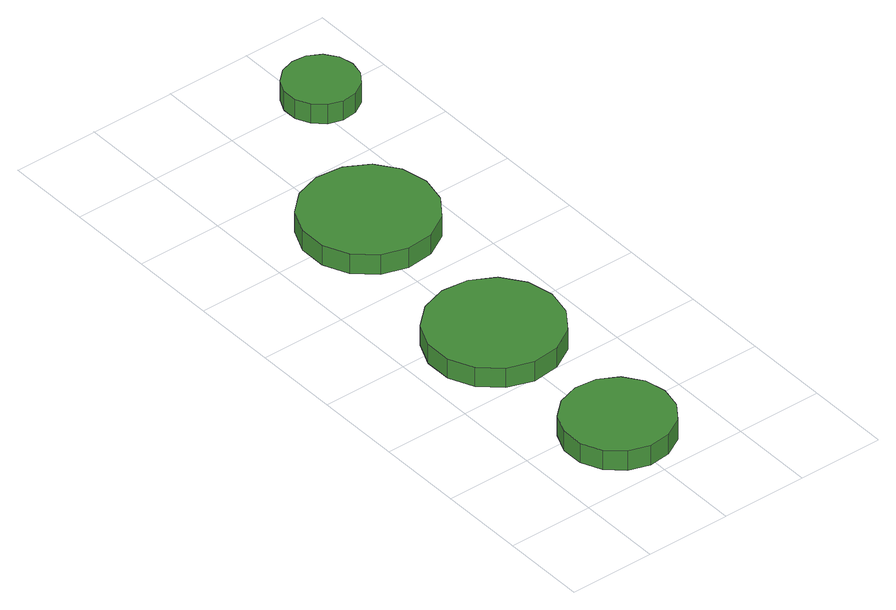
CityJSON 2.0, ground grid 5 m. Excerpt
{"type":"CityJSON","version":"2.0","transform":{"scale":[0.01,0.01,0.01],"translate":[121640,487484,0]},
"CityObjects":{
"tree1":{"type":"SolitaryVegetationObject","attributes":{"function":"something"},"geometry":[{"type":"MultiSurface","lod":"1","boundaries":[[[0,1,2,3,4,5,6,7,8,9,10,11,12,13,14]],[[15,16,17,18,19,20,21,22,23,24,25,26,27,28,29]],[[0,29,28,1]],[[1,28,27,2]],[[2,27,26,3]],[[3,26,25,4]],[[4,25,24,5]],[[5,24,23,6]],[[6,23,22,7]],[[7,22,21,8]],[[8,21,20,9]],[[9,20,19,10]],[[10,19,18,11]],[[11,18,17,12]],[[12,17,16,13]],[[13,16,15,14]],[[14,15,29,0]]]}]},
"tree2":{"type":"SolitaryVegetationObject","attributes":{"function":"something"},"geometry":[{"type":"MultiSurface","lod":"1","boundaries":[[[30,31,32,33,34,35,36,37,38,39,40,41,42,43,44]],[[45,46,47,48,49,50,51,52,53,54,55,56,57,58,59]],[[30,59,58,31]],[[31,58,57,32]],[[32,57,56,33]],[[33,56,55,34]],[[34,55,54,35]],[[35,54,53,36]],[[36,53,52,37]],[[37,52,51,38]],[[38,51,50,39]],[[39,50,49,40]],[[40,49,48,41]],[[41,48,47,42]],[[42,47,46,43]],[[43,46,45,44]],[[44,45,59,30]]]}]},
"tree3":{"type":"SolitaryVegetationObject","attributes":{"function":"something"},"geometry":[{"type":"MultiSurface","lod":"1","boundaries":[[[60,61,62,63,64,65,66,67,68,69,70,71,72,73,74]],[[75,76,77,78,79,80,81,82,83,84,85,86,87,88,89]],[[60,89,88,61]],[[61,88,87,62]],[[62,87,86,63]],[[63,86,85,64]],[[64,85,84,65]],[[65,84,83,66]],[[66,83,82,67]],[[67,82,81,68]],[[68,81,80,69]],[[69,80,79,70]],[[70,79,78,71]],[[71,78,77,72]],[[72,77,76,73]],[[73,76,75,74]],[[74,75,89,60]]]}]},
"tree4":{"type":"SolitaryVegetationObject","attributes":{"function":"something"},"geometry":[{"type":"MultiSurface","lod":"1","boundaries":[[[90,91,92,93,94,95,96,97,98,99,100,101,102,103,104]],[[105,106,107,108,109,110,111,112,113,114,115,116,117,118,119]],[[90,119,118,91]],[[91,118,117,92]],[[92,117,116,93]],[[93,116,115,94]],[[94,115,114,95]],[[95,114,113,96]],[[96,113,112,97]],[[97,112,111,98]],[[98,111,110,99]],[[99,110,109,100]],[[100,109,108,101]],[[101,108,107,102]],[[102,107,106,103]],[[103,106,105,104]],[[104,105,119,90]]]}]}
},
"vertices":[
[813,381,139],[787,507,139],[711,612,139],[599,676,139],[471,689,139],[349,650,139],[253,564,139],[201,446,139],[201,317,139],[253,199,139],[349,113,139],[471,73,139],[599,87,139],[711,151,139],[787,256,139],[787,256,14],[711,151,14],[599,87,14],[471,73,14],[349,113,14],[253,199,14],[201,317,14],[201,446,14],[253,564,14],[349,650,14],[471,689,14],[599,676,14],[711,612,14],[787,507,14],[813,381,14],
[849,1339,164],[816,1493,164],[723,1621,164],[587,1699,164],[430,1716,164],[280,1667,164],[162,1562,164],[98,1417,164],[98,1260,164],[162,1116,164],[280,1010,164],[430,961,164],[587,978,164],[723,1057,164],[816,1184,164],[816,1184,39],[723,1057,39],[587,978,39],[430,961,39],[280,1010,39],[162,1116,39],[98,1260,39],[98,1417,39],[162,1562,39],[280,1667,39],[430,1716,39],[587,1699,39],[723,1621,39],[816,1493,39],[849,1339,39],
[952,2484,150],[919,2638,150],[826,2766,150],[690,2845,150],[533,2861,150],[383,2813,150],[265,2707,150],[201,2563,150],[201,2405,150],[265,2261,150],[383,2155,150],[533,2107,150],[690,2123,150],[826,2202,150],[919,2330,150],[919,2330,25],[826,2202,25],[690,2123,25],[533,2107,25],[383,2155,25],[265,2261,25],[201,2405,25],[201,2563,25],[265,2707,25],[383,2813,25],[533,2861,25],[690,2845,25],[826,2766,25],[919,2638,25],[952,2484,25],
[1279,3482,142],[1261,3567,142],[1210,3638,142],[1134,3682,142],[1048,3691,142],[965,3664,142],[900,3605,142],[864,3526,142],[864,3438,142],[900,3359,142],[965,3300,142],[1048,3273,142],[1134,3282,142],[1210,3326,142],[1261,3397,142],[1261,3397,17],[1210,3326,17],[1134,3282,17],[1048,3273,17],[965,3300,17],[900,3359,17],[864,3438,17],[864,3526,17],[900,3605,17],[965,3664,17],[1048,3691,17],[1134,3682,17],[1210,3638,17],[1261,3567,17],[1279,3482,17]
]}
